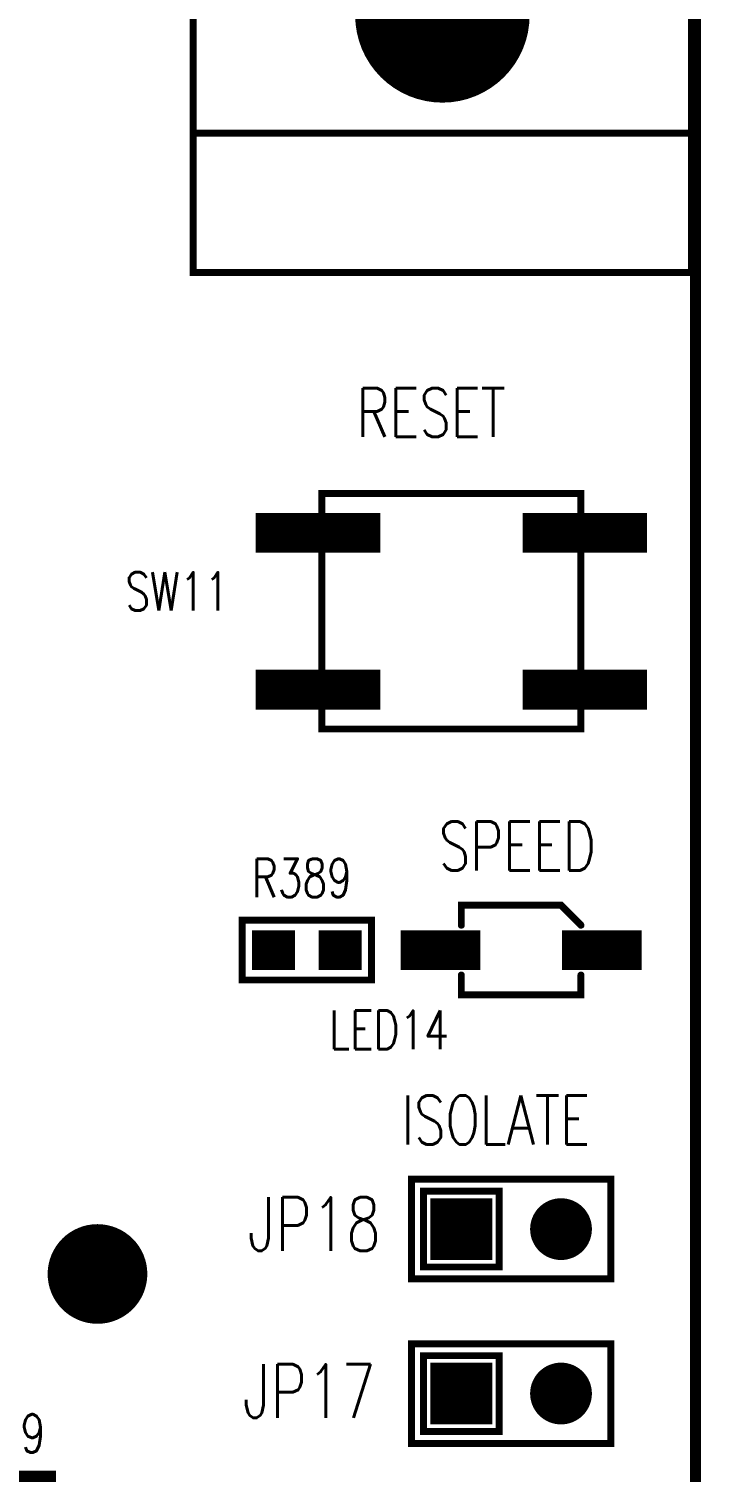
# Model space of a CAD drawing. Extents: x -3908 to 11948, y -2965 to 7442.
# Drawn here: x 4131 to 4806, y 3746 to 5195 of the extents above; entities that cross this region are included whole.
import ezdxf
from ezdxf.enums import TextEntityAlignment as Align

# ---------------------------------------------------------------- set-up
doc = ezdxf.new("R2010")
doc.units = 0
doc.header["$MEASUREMENT"] = 0
doc.layers.get('0').update_dxf_attribs({"linetype": 'CONTINUOUS'})
for name, color, linetype in [('BOARD_OUTLINE_00', 7, 'CONTINUOUS'), ('PADS_TOP', 9, 'CONTINUOUS'), ('PART_NAME_01', 7, 'CONTINUOUS'), ('PART_TOP_2DLINE_00', 7, 'CONTINUOUS'), ('PART_TOP_2DLINE_01', 7, 'CONTINUOUS'), ('TEXT_26', 7, 'CONTINUOUS')]:
    doc.layers.add(name, color=color, linetype=linetype)
doc.styles.add('W5', font='simplex', dxfattribs={"width": 0.75})
doc.styles.add('W7', font='simplex', dxfattribs={"width": 0.75})

# ---------------------------------------------------------------- blocks, each defined once
blk = doc.blocks.new('BOARD_167')
at = {"layer": 'BOARD_OUTLINE_00', "const_width": 11.1}
blk.add_lwpolyline([(0, 165), (0, 7495), (5000, 7495), (5000, 165)], close=True, dxfattribs=at)
blk = doc.blocks.new('PAD_6')
at = {"const_width": 50}
blk.add_lwpolyline([(0, -25, 1), (0, 25, 1)], format="xyb", close=True, dxfattribs=at)
blk = doc.blocks.new('STK_TOP_29')
at = {"layer": 'PADS_TOP'}
blk.add_blockref('PAD_6', (0, 0), dxfattribs=at)
blk = doc.blocks.new('SYM_TOP_13')
blk.add_blockref('STK_TOP_29', (0, 0))
blk = doc.blocks.new('PART_TOP_12')
blk.add_blockref('SYM_TOP_13', (0, 0))
blk = doc.blocks.new('SMOOTH_7')
at = {"const_width": 3.5}
blk.add_lwpolyline([(-1.75, 0, 1), (1.75, 0, 1)], format="xyb", close=True, dxfattribs=at)
blk = doc.blocks.new('PART_BODY_TOP_278')
at = {"layer": 'PART_TOP_2DLINE_01', "const_width": 7}
blk.add_lwpolyline([(-750, 306), (750, 306), (750, -194), (-750, -194)], close=True, dxfattribs=at)
blk.add_lwpolyline([(610, 306), (610, -194)], dxfattribs=at)
at = {"layer": 'PART_TOP_2DLINE_01'}
for p in [(610, 306), (750, 306), (610, -194), (750, -194)]:
    blk.add_blockref('SMOOTH_7', p, dxfattribs=at)
blk = doc.blocks.new('PAD_8')
at = {"const_width": 87.5}
blk.add_lwpolyline([(0, -43.75, 1), (0, 43.75, 1)], format="xyb", close=True, dxfattribs=at)
blk = doc.blocks.new('STK_TOP_7')
at = {"layer": 'PADS_TOP'}
blk.add_blockref('PAD_8', (0, 0), dxfattribs=at)
blk = doc.blocks.new('SYM_TOP_4')
for name, p in [('PART_BODY_TOP_278', (0, 0)), ('STK_TOP_7', (492, 56))]:
    blk.add_blockref(name, p)
blk = doc.blocks.new('PART_TOP_31')
blk.add_blockref('SYM_TOP_4', (0, 0))
blk = doc.blocks.new('PART_BODY_TOP_399')
at = {"layer": 'PART_TOP_2DLINE_01', "const_width": 7}
blk.add_lwpolyline([(-129.9, 118.1), (129.9, 118.1), (129.9, -118.1), (-129.9, -118.1)], close=True, dxfattribs=at)
at = {"layer": 'PART_TOP_2DLINE_01'}
for p in [(-129.9, 118.1), (129.9, 118.1), (-129.9, -118.1), (129.9, -118.1)]:
    blk.add_blockref('SMOOTH_7', p, dxfattribs=at)
blk = doc.blocks.new('PAD_89')
at = {"const_width": 40}
blk.add_lwpolyline([(-62.5, 0), (62.5, 0)], dxfattribs=at)
blk = doc.blocks.new('STK_TOP_148')
at = {"layer": 'PADS_TOP'}
blk.add_blockref('PAD_89', (0, 0), dxfattribs=at)
blk = doc.blocks.new('SYM_TOP_125')
for name, p in [('PART_BODY_TOP_399', (0, 0)), ('STK_TOP_148', (-133.9, 78.7)), ('STK_TOP_148', (133.9, 78.7)), ('STK_TOP_148', (-133.9, -78.7)), ('STK_TOP_148', (133.9, -78.7))]:
    blk.add_blockref(name, p)
blk = doc.blocks.new('PART_TOP_103')
blk.add_blockref('SYM_TOP_125', (0, 0))
at = {"layer": 'PART_NAME_01', "style": 'W5', "width": 0.75}
blk.add_text('SW11', height=38.5, dxfattribs=at).set_placement((-275, 20), align=Align.MIDDLE_CENTER)
blk = doc.blocks.new('PART_BODY_TOP_366')
at = {"layer": 'PART_TOP_2DLINE_00', "const_width": 7}
for points in [[(60, 25), (40, 45), (-60, 45), (-60, 25)], [(-60, -25), (-60, -45), (60, -45), (60, -25)]]:
    blk.add_lwpolyline(points, dxfattribs=at)
at = {"layer": 'PART_TOP_2DLINE_00'}
for p in [(-60, 45), (40, 45), (-60, 25), (60, 25), (-60, -25), (60, -25), (-60, -45), (60, -45)]:
    blk.add_blockref('SMOOTH_7', p, dxfattribs=at)
blk = doc.blocks.new('PAD_76')
at = {"const_width": 40}
blk.add_lwpolyline([(-40, 0), (40, 0)], dxfattribs=at)
blk = doc.blocks.new('STK_TOP_125')
at = {"layer": 'PADS_TOP'}
blk.add_blockref('PAD_76', (0, 0), dxfattribs=at)
blk = doc.blocks.new('SYM_TOP_92')
for name, p in [('PART_BODY_TOP_366', (0, 0)), ('STK_TOP_125', (-81, 0)), ('STK_TOP_125', (81, 0))]:
    blk.add_blockref(name, p)
blk = doc.blocks.new('PART_TOP_568')
blk.add_blockref('SYM_TOP_92', (0, 0))
at = {"layer": 'PART_NAME_01', "style": 'W5', "width": 0.75}
blk.add_text('LED14', height=38.5, dxfattribs=at).set_placement((-132.5, -80), align=Align.MIDDLE_CENTER)
blk = doc.blocks.new('PART_BODY_TOP_436')
at = {"layer": 'PART_TOP_2DLINE_01', "const_width": 7}
blk.add_lwpolyline([(-65, 30), (65, 30), (65, -30), (-65, -30)], close=True, dxfattribs=at)
at = {"layer": 'PART_TOP_2DLINE_01'}
for p in [(-65, 30), (65, 30), (-65, -30), (65, -30)]:
    blk.add_blockref('SMOOTH_7', p, dxfattribs=at)
blk = doc.blocks.new('PAD_106')
at = {"const_width": 40}
blk.add_lwpolyline([(-21.5, 0), (21.5, 0)], dxfattribs=at)
blk = doc.blocks.new('STK_TOP_53')
at = {"layer": 'PADS_TOP'}
blk.add_blockref('PAD_106', (0, 0), dxfattribs=at)
blk = doc.blocks.new('SYM_TOP_142')
for name, p in [('PART_BODY_TOP_436', (0, 0)), ('STK_TOP_53', (-33.5, 0)), ('STK_TOP_53', (33.5, 0))]:
    blk.add_blockref(name, p)
blk = doc.blocks.new('PART_TOP_586')
blk.add_blockref('SYM_TOP_142', (0, 0))
at = {"layer": 'PART_NAME_01', "style": 'W5', "width": 0.75}
blk.add_text('R389', height=38.5, rotation=180, dxfattribs=at).set_placement((5, -72.5), align=Align.MIDDLE_CENTER)
blk = doc.blocks.new('PART_BODY_TOP_437')
at = {"layer": 'PART_TOP_2DLINE_01', "const_width": 7}
for points in [[(-7.1, 27.6), (7.1, 27.6)], [(-7.1, -27.6), (7.1, -27.6)]]:
    blk.add_lwpolyline(points, dxfattribs=at)
at = {"layer": 'PART_TOP_2DLINE_01'}
for p in [(-7.1, 27.6), (7.1, 27.6), (-7.1, -27.6), (7.1, -27.6)]:
    blk.add_blockref('SMOOTH_7', p, dxfattribs=at)
blk = doc.blocks.new('PAD_110')
at = {"const_width": 52}
blk.add_lwpolyline([(-27.5, 0), (27.5, 0)], dxfattribs=at)
blk = doc.blocks.new('STK_TOP_48')
at = {"layer": 'PADS_TOP', "rotation": 90}
blk.add_blockref('PAD_110', (0, 0), dxfattribs=at)
blk = doc.blocks.new('SYM_TOP_143')
for name, p in [('STK_TOP_48', (-37.4, 0)), ('STK_TOP_48', (37.4, 0)), ('PART_BODY_TOP_437', (0, 0))]:
    blk.add_blockref(name, p)
blk = doc.blocks.new('PART_TOP_587')
blk.add_blockref('SYM_TOP_143', (0, 0))
at = {"layer": 'PART_NAME_01', "style": 'W5', "width": 0.75}
blk.add_text('R379', height=38.5, dxfattribs=at).set_placement((2.5, 65), align=Align.MIDDLE_CENTER)
blk = doc.blocks.new('PART_BODY_TOP_320')
at = {"layer": 'PART_TOP_2DLINE_01', "const_width": 7}
for points in [[(-50, 50), (150, 50), (150, -50), (-50, -50)], [(-38, 38), (38, 38), (38, -38), (-38, -38)]]:
    blk.add_lwpolyline(points, close=True, dxfattribs=at)
at = {"layer": 'PART_TOP_2DLINE_01'}
for p in [(-50, 50), (150, 50), (-38, 38), (38, 38), (-38, -38), (38, -38), (-50, -50), (150, -50)]:
    blk.add_blockref('SMOOTH_7', p, dxfattribs=at)
blk = doc.blocks.new('PAD_26')
at = {"const_width": 62}
blk.add_lwpolyline([(-31, 0), (31, 0)], dxfattribs=at)
blk = doc.blocks.new('STK_TOP_43')
at = {"layer": 'PADS_TOP'}
blk.add_blockref('PAD_26', (0, 0), dxfattribs=at)
blk = doc.blocks.new('PAD_25')
at = {"const_width": 31}
blk.add_lwpolyline([(0, -15.5, 1), (0, 15.5, 1)], format="xyb", close=True, dxfattribs=at)
blk = doc.blocks.new('STK_TOP_42')
at = {"layer": 'PADS_TOP'}
blk.add_blockref('PAD_25', (0, 0), dxfattribs=at)
blk = doc.blocks.new('SYM_TOP_46')
for name, p in [('PART_BODY_TOP_320', (0, 0)), ('STK_TOP_43', (0, 0)), ('STK_TOP_42', (100, 0))]:
    blk.add_blockref(name, p)
blk = doc.blocks.new('PART_TOP_590')
blk.add_blockref('SYM_TOP_46', (0, 0))
at = {"layer": 'PART_NAME_01', "style": 'W7', "width": 0.75}
blk.add_text('JP17', height=53.9, dxfattribs=at).set_placement((-152.5, 2.5), align=Align.MIDDLE_CENTER)
blk = doc.blocks.new('PART_TOP_591')
blk.add_blockref('SYM_TOP_46', (0, 0))
at = {"layer": 'PART_NAME_01', "style": 'W7', "width": 0.75}
blk.add_text('JP18', height=53.9, dxfattribs=at).set_placement((-147.5, 5), align=Align.MIDDLE_CENTER)

msp = doc.modelspace()

# ---------------------------------------------------------------- block references
for name, p in [('BOARD_167', (-200, -530)), ('PART_TOP_103', (4555, 4610)), ('PART_TOP_568', (4625, 4270)), ('PART_TOP_591', (4565, 3990)), ('PART_TOP_590', (4565, 3825)), ('PART_TOP_587', (4095, 3720))]:
    msp.add_blockref(name, p)
for name, p, rotation in [('PART_TOP_31', (4490, 5700), 270), ('PART_TOP_586', (4410, 4270), 180), ('PART_TOP_12', (4200, 3945), 180)]:
    msp.add_blockref(name, p, dxfattribs=dict(rotation=rotation))

# ---------------------------------------------------------------- texts
at = {"layer": 'TEXT_26', "style": 'W7', "width": 0.75}
for s, p in [('RESET', (4460, 4785)), ('SPEED', (4542.5, 4350)), ('ISOLATE', (4505, 4075))]:
    msp.add_text(s, height=49, dxfattribs=at).set_placement(p)

doc.saveas('drawing.dxf')
